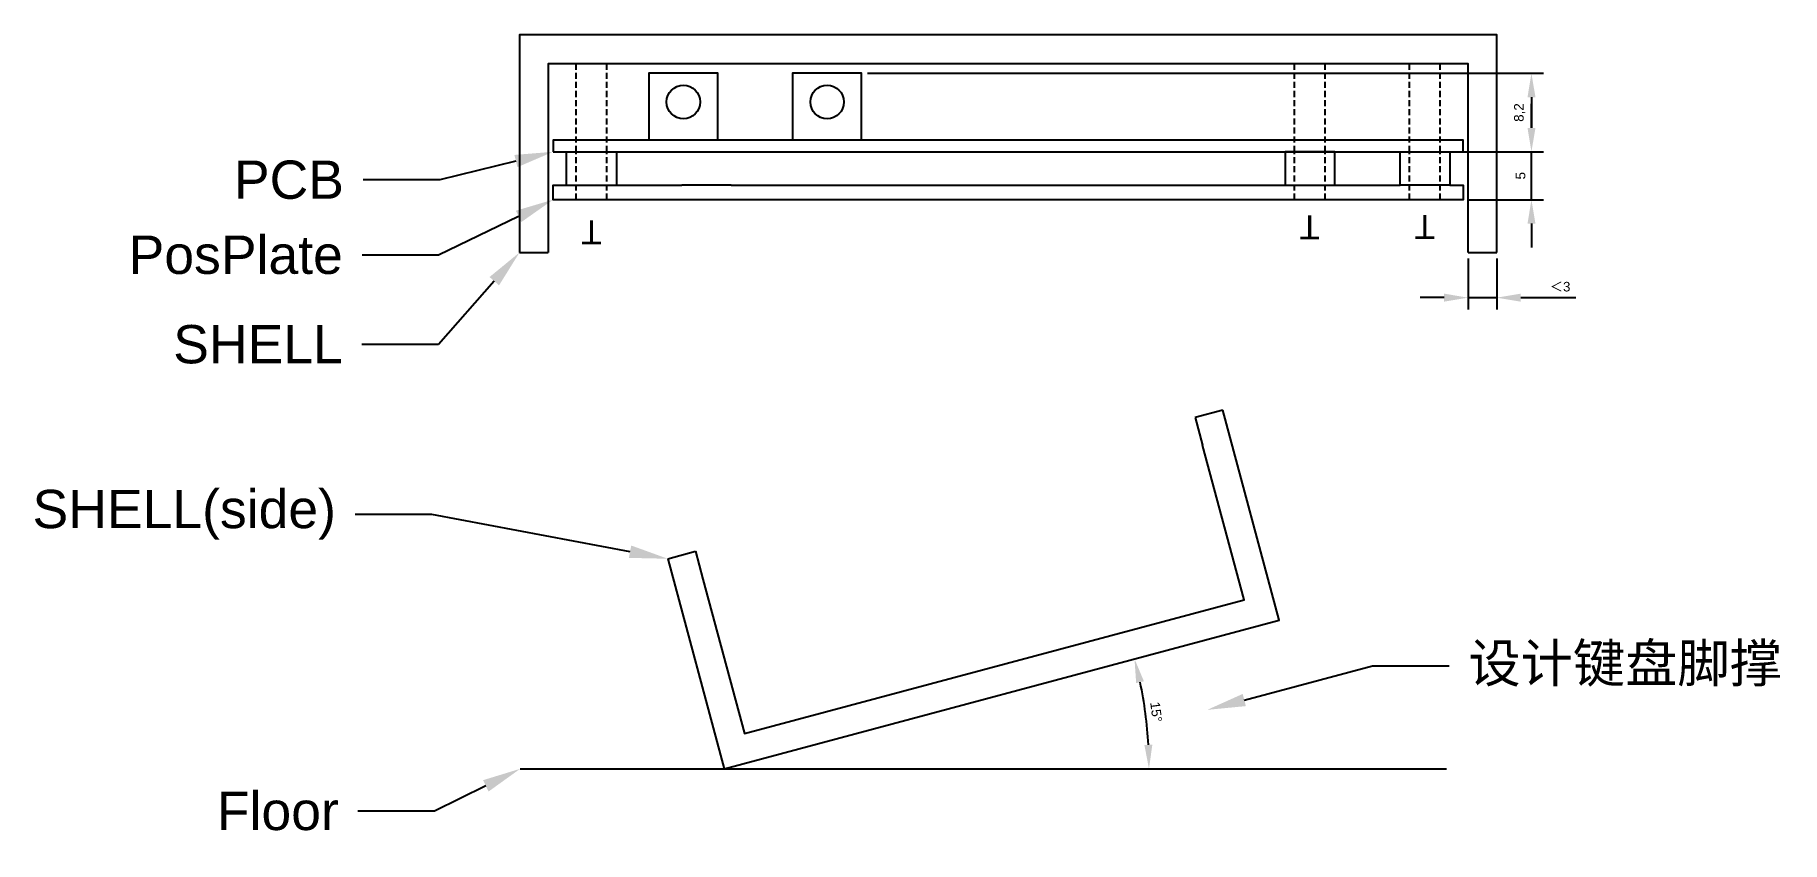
# Model space of a CAD drawing. Header units: millimetres. Extents: x 2249 to 2431, y 1426 to 1510.
import ezdxf
from ezdxf import colors
from ezdxf.entities.mleader import LeaderData, LeaderLine
from ezdxf.math import Vec2, Vec3

# ---------------------------------------------------------------- set-up
doc = ezdxf.new("R2010")
doc.units = ezdxf.units.MM
doc.header["$LTSCALE"] = 0.1
doc.linetypes.add('HIDDEN', pattern=[9.525, 6.35, -3.175])
doc.styles.get("Standard").update_dxf_attribs({"font": 'arial.ttf'})
doc.dimstyles.new('ISO-25', dxfattribs={"dimtxt": 1, "dimasz": 2.5, "dimexe": 1.25, "dimexo": 0.625, "dimtad": 1, "dimtxsty": 'Standard', "dimcen": 2.5, "dimadec": 0, "dimazin": 0, "dimtfac": 1, "dimtmove": 0, "dimatfit": 3, "dimfxl": 1, "dimarcsym": 0})

# ---------------------------------------------------------------- blocks, each defined once
blk = doc.blocks.new('*D27')
at = {"color": 0, "lineweight": -2, "transparency": 16777216}
for p, q in [((2405.22, 1500.5), (2405.22, 1503)), ((2397.33, 1498), (2406.47, 1498)), ((2405.22, 1493), (2405.22, 1498)), ((2398.73, 1493), (2406.47, 1493)), ((2405.22, 1490.5), (2405.22, 1488))]:
    blk.add_line(p, q, dxfattribs=at)
at = {"color": 0, "transparency": 16777216}
for points in [[(2404.81, 1500.5), (2405.64, 1500.5), (2405.22, 1498)], [(2404.81, 1490.5), (2405.64, 1490.5), (2405.22, 1493)]]:
    blk.add_solid(points, dxfattribs=at)
at = {"layer": 'Defpoints', "color": 0, "transparency": 16777216}
for p in [(2396.7, 1498), (2405.22, 1498), (2398.1, 1493)]:
    blk.add_point(p, dxfattribs=at)
at = {"color": 0, "transparency": 16777216, "insert": (2404.09, 1495.5), "char_height": 1, "attachment_point": 5, "rotation": 90}
blk.add_mtext('5', dxfattribs=at)
blk = doc.blocks.new('*D29')
at = {"color": 0, "lineweight": -2, "transparency": 16777216}
for p, q in [((2335.93, 1506.2), (2406.47, 1506.2)), ((2405.22, 1503.7), (2405.22, 1500.5)), ((2398.73, 1498), (2406.47, 1498))]:
    blk.add_line(p, q, dxfattribs=at)
at = {"color": 0, "transparency": 16777216}
for points in [[(2404.81, 1503.7), (2405.64, 1503.7), (2405.22, 1506.2)], [(2404.81, 1500.5), (2405.64, 1500.5), (2405.22, 1498)]]:
    blk.add_solid(points, dxfattribs=at)
at = {"layer": 'Defpoints', "color": 0, "transparency": 16777216}
for p in [(2335.3, 1506.2), (2398.1, 1498), (2405.22, 1498)]:
    blk.add_point(p, dxfattribs=at)
at = {"color": 0, "transparency": 16777216, "insert": (2404, 1502.1), "char_height": 1, "attachment_point": 5, "rotation": 90}
blk.add_mtext('8,2', dxfattribs=at)
blk = doc.blocks.new('*D30')
at = {"color": 0, "lineweight": -2, "transparency": 16777216}
for p, q in [((2398.6, 1486.87), (2398.6, 1481.52)), ((2401.6, 1486.87), (2401.6, 1481.52)), ((2396.1, 1482.77), (2393.6, 1482.77)), ((2398.6, 1482.77), (2401.6, 1482.77)), ((2404.1, 1482.77), (2409.84, 1482.77))]:
    blk.add_line(p, q, dxfattribs=at)
at = {"color": 0, "transparency": 16777216}
for points in [[(2396.1, 1483.19), (2396.1, 1482.35), (2398.6, 1482.77)], [(2404.1, 1483.19), (2404.1, 1482.35), (2401.6, 1482.77)]]:
    blk.add_solid(points, dxfattribs=at)
at = {"layer": 'Defpoints', "color": 0, "transparency": 16777216}
for p in [(2398.6, 1487.49), (2401.6, 1487.49), (2401.6, 1482.77)]:
    blk.add_point(p, dxfattribs=at)
at = {"color": 0, "transparency": 16777216, "insert": (2408.22, 1483.91), "char_height": 1, "attachment_point": 5}
blk.add_mtext('{\\fSimSun|b0|i0|c134|p2;＜}3', dxfattribs=at)
blk = doc.blocks.new('*D33')
at = {"color": 0, "lineweight": -2, "transparency": 16777216}
blk.add_arc((2320.95, 1433.58), 44.36, 3.2297, 11.7703, dxfattribs=at)
at = {"color": 0, "transparency": 16777216}
for points in [[(2363.96, 1442.53), (2364.77, 1442.72), (2363.79, 1445.06)], [(2365.65, 1436.09), (2364.82, 1436.07), (2365.3, 1433.58)]]:
    blk.add_solid(points, dxfattribs=at)
at = {"layer": 'Defpoints', "color": 0, "transparency": 16777216}
for p in [(2378.9, 1449.11), (2365.13, 1437.45), (2299.66, 1433.58), (2320.95, 1433.58), (2396.37, 1433.58)]:
    blk.add_point(p, dxfattribs=at)
at = {"color": 0, "transparency": 16777216, "insert": (2366.05, 1439.52), "char_height": 1, "attachment_point": 5, "rotation": 277.5}
blk.add_mtext('15°', dxfattribs=at)

msp = doc.modelspace()

# ---------------------------------------------------------------- linework, layer by layer
at = {"linetype": 'HIDDEN'}
for p, q in [((2305.505, 1498), (2305.505, 1507.2)), ((2308.705, 1498), (2308.705, 1507.2)), ((2380.505, 1498), (2380.505, 1507.2)), ((2383.705, 1498), (2383.705, 1507.2)), ((2392.505, 1498), (2392.505, 1507.2)), ((2395.705, 1498), (2395.705, 1507.2)), ((2305.505, 1493), (2305.505, 1498)), ((2308.705, 1493), (2308.705, 1498)), ((2380.505, 1493), (2380.505, 1498)), ((2383.705, 1493), (2383.705, 1498)), ((2392.505, 1493), (2392.505, 1498)), ((2395.705, 1493), (2395.705, 1498))]:
    msp.add_line(p, q, dxfattribs=at)
for p, q in [((2321.705, 1494.5), (2316.557, 1494.5)), ((2396.705, 1494.5), (2391.505, 1494.5)), ((2299.605, 1487.495), (2302.605, 1487.495)), ((2398.605, 1487.495), (2401.605, 1487.495)), ((2373.024, 1471.041), (2370.126, 1470.265)), ((2370.126, 1470.265), (2370.903, 1467.367)), ((2315.069, 1455.512), (2317.966, 1456.288)), ((2317.966, 1456.288), (2318.743, 1453.391)), ((2299.665, 1433.58), (2396.369, 1433.58))]:
    msp.add_line(p, q)
for points in [[(2401.605, 1487.495), (2401.605, 1510.2), (2299.605, 1510.2), (2299.605, 1487.495)], [(2398.605, 1487.495), (2398.605, 1507.2), (2302.605, 1507.2), (2302.605, 1487.495)], [(2320.305, 1499.2), (2320.305, 1506.2), (2313.105, 1506.2), (2313.105, 1499.2)], [(2335.305, 1499.2), (2335.305, 1506.2), (2328.105, 1506.2), (2328.105, 1499.2)], [(2304.505, 1494.5), (2304.505, 1498), (2309.705, 1498), (2309.705, 1494.5)], [(2384.705, 1494.5), (2384.705, 1498), (2379.505, 1498), (2379.505, 1494.5)], [(2391.505, 1494.5), (2391.505, 1498), (2396.705, 1498), (2396.705, 1494.5)], [(2396.705, 1494.5), (2398.105, 1494.5), (2398.105, 1493), (2303.105, 1493), (2303.105, 1494.5), (2316.557, 1494.5)], [(2321.705, 1494.5), (2391.505, 1494.5)], [(2315.069, 1455.512), (2320.945, 1433.58), (2378.901, 1449.109), (2373.024, 1471.041)], [(2318.743, 1453.391), (2323.067, 1437.254), (2375.227, 1451.231), (2370.903, 1467.367)]]:
    msp.add_lwpolyline(points)
msp.add_lwpolyline([(2303.105, 1498), (2398.105, 1498), (2398.105, 1499.2), (2303.105, 1499.2)], close=True)
for centre in [(2316.705, 1503.2), (2331.705, 1503.2)]:
    msp.add_circle(centre, 1.75)

# ---------------------------------------------------------------- texts
at = {"char_height": 2.5, "attachment_point": 1, "rotation": 180}
for insert in [(2308.182, 1488.341), (2383.138, 1488.85), (2395.147, 1488.887)]:
    msp.add_mtext_dynamic_manual_height_columns('T', width=5.32544, gutter_width=12.5, heights=[0], dxfattribs=dict(at, insert=insert))

# ---------------------------------------------------------------- dimensions: what is measured, and where the dimension line sits
for p1, p2, picture, middle in [((2335.305, 1506.2), (2398.105, 1498), '*D29', (2403.999, 1502.1)), ((2398.105, 1493), (2396.705, 1498), '*D27', (2404.091, 1495.5))]:
    dim = msp.add_linear_dim(base=(2405.225, 1498), p1=p1, p2=p2, angle=90, dimstyle='ISO-25')
    dim.commit()
    dim.dimension.update_dxf_attribs({"geometry": picture, "text_midpoint": middle})
dim = msp.add_linear_dim(base=(2401.605, 1482.771), p1=(2398.605, 1487.495), p2=(2401.605, 1487.495), text='{\\fSimSun|b0|i0|c134|p2;＜}<>', dimstyle='ISO-25')
dim.commit()
dim.dimension.update_dxf_attribs({"geometry": '*D30', "text_midpoint": (2408.221, 1483.907)})
dim = msp.add_angular_dim_2l(base=(2365.133, 1437.446), line1=((2299.665, 1433.58), (2396.369, 1433.58)), line2=((2320.945, 1433.58), (2378.901, 1449.109)), dimstyle='ISO-25')
dim.commit()
dim.dimension.update_dxf_attribs({"geometry": '*D33', "text_midpoint": (2366.048, 1439.518)})

# ---------------------------------------------------------------- leaders
ml = msp.add_multileader_mtext('Standard')
ml.set_content('PCB', color=256)
ml.set_leader_properties()
ml.build(insert=Vec2(0, 0))
ctx = ml.context
ctx.base_point, ctx.plane_origin = Vec3(2268.512, 1495.055), Vec3(2303.105, 1498)
ctx.text_align_type = 2
notes = []
notes.append((ctx, [(0, (1, 1, 0), (2291.274, 1495.055), (-1, 0), 8, [(0, [(2303.105, 1498)], 0, [])])]))
ctx.mtext.insert, ctx.mtext.alignment, ctx.mtext.flow_direction = Vec3(2281.274, 1497.089), 3, 5
ml = msp.add_multileader_mtext('Standard')
ml.set_content('PosPlate', color=256)
ml.set_leader_properties()
ml.build(insert=Vec2(0, 0))
ctx = ml.context
ctx.base_point, ctx.plane_origin = Vec3(2257.456, 1487.218), Vec3(2303.105, 1493)
ctx.text_align_type = 2
notes.append((ctx, [(0, (1, 1, 0), (2291.158, 1487.218), (-1, 0), 8, [(0, [(2303.105, 1493)], 0, [])])]))
ctx.mtext.insert, ctx.mtext.alignment, ctx.mtext.flow_direction = Vec3(2281.158, 1489.25), 3, 5
ml = msp.add_multileader_mtext('Standard')
ml.set_content('SHELL', color=256)
ml.set_leader_properties()
ml.build(insert=Vec2(0, 0))
ctx = ml.context
ctx.base_point, ctx.plane_origin = Vec3(2261.898, 1477.877), Vec3(2299.605, 1487.495)
ctx.text_align_type = 2
notes.append((ctx, [(0, (1, 1, 0), (2291.154, 1477.877), (-1, 0), 8, [(0, [(2299.605, 1487.495)], 0, [])])]))
ctx.mtext.insert, ctx.mtext.alignment, ctx.mtext.flow_direction = Vec3(2281.154, 1479.911), 3, 5
ml = msp.add_multileader_mtext('Standard')
ml.set_content('SHELL(side)', color=256)
ml.set_leader_properties()
ml.build(insert=Vec2(0, 0))
ctx = ml.context
ctx.base_point, ctx.plane_origin = Vec3(2247.214, 1460.117), Vec3(2315.069, 1455.512)
ctx.text_align_type = 2
notes.append((ctx, [(0, (1, 1, 0), (2290.439, 1460.117), (-1, 0), 8, [(0, [(2315.069, 1455.512)], 0, [])])]))
ctx.mtext.insert, ctx.mtext.alignment, ctx.mtext.flow_direction = Vec3(2280.439, 1462.705), 3, 5
ml = msp.add_multileader_mtext('Standard')
ml.set_content('{\\fSimSun|b0|i0|c134|p2;设计键盘脚撑}', color=256)
ml.set_leader_properties()
ml.build(insert=Vec2(0, 0))
ctx = ml.context
ctx.base_point, ctx.plane_origin = Vec3(2396.637, 1444.314), Vec3(2371.382, 1439.735)
notes.append((ctx, [(0, (1, 1, 0), (2388.637, 1444.314), (1, 0), 8, [(0, [(2371.382, 1439.735)], 0, [])])]))
ctx.mtext.insert, ctx.mtext.flow_direction = Vec3(2398.637, 1446.616), 5
ml = msp.add_multileader_mtext('Standard')
ml.set_content('Floor', color=256)
ml.set_leader_properties()
ml.build(insert=Vec2(0, 0))
ctx = ml.context
ctx.base_point, ctx.plane_origin = Vec3(2266.386, 1429.148), Vec3(2299.665, 1433.58)
ctx.text_align_type = 2
notes.append((ctx, [(0, (1, 1, 0), (2290.735, 1429.148), (-1, 0), 8, [(0, [(2299.665, 1433.58)], 0, [])])]))
ctx.mtext.insert, ctx.mtext.alignment, ctx.mtext.flow_direction = Vec3(2280.735, 1431.181), 3, 5
for ctx, leaders in notes:
    for number, flags, end, landing, length, lines in leaders:
        leader = LeaderData()
        leader.index, (leader.has_last_leader_line, leader.has_dogleg_vector, leader.attachment_direction) = number, flags
        leader.last_leader_point, leader.dogleg_vector, leader.dogleg_length = Vec3(end), Vec3(landing), length
        for number, points, colour, breaks in lines:
            line = LeaderLine()
            line.index, line.vertices, line.color, line.breaks = number, Vec3.list(points), colors.encode_raw_color(colour), breaks
            leader.lines.append(line)
        ctx.leaders.append(leader)

doc.saveas('drawing.dxf')
